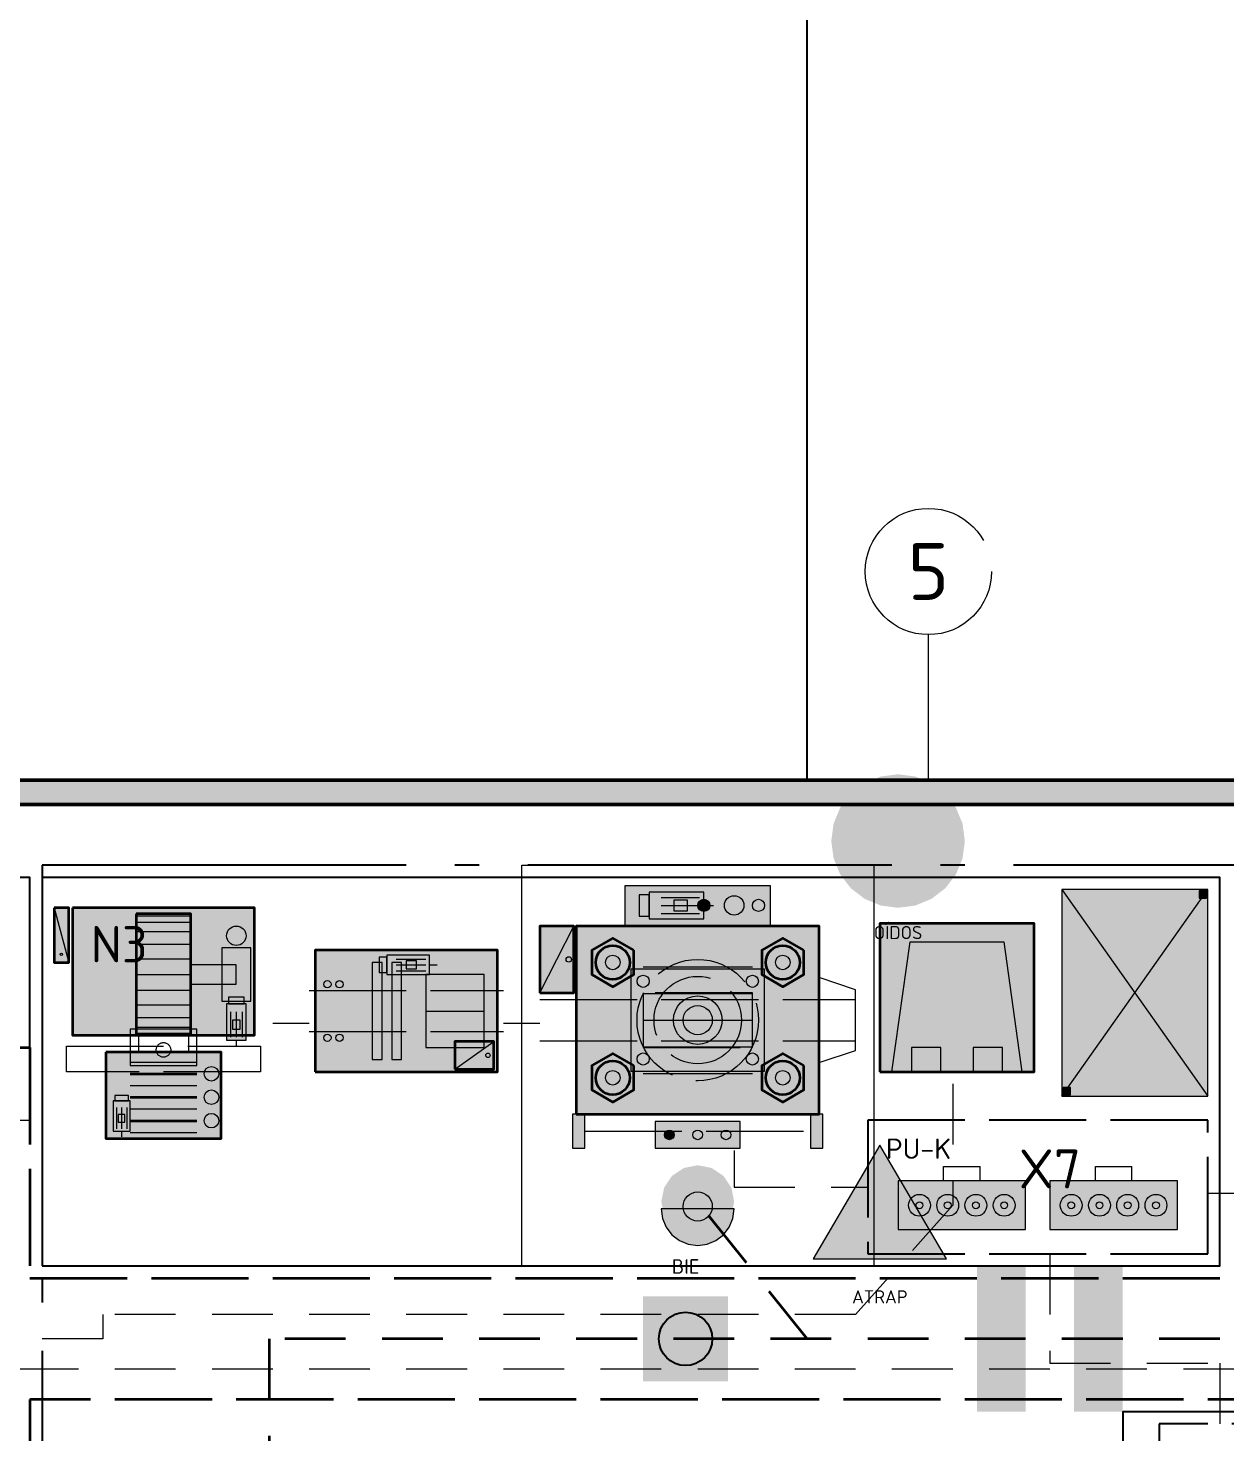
# Model space of a CAD drawing. Header units: millimetres. Extents: x 0 to 1189, y 0 to 841.
# Drawn here: x 357.9 to 407.2, y 677.1 to 735 of the extents above; entities that cross this region are included whole.
import ezdxf
from ezdxf.enums import TextEntityAlignment as Align

# ---------------------------------------------------------------- set-up
doc = ezdxf.new("R2010")
doc.units = ezdxf.units.MM
for name, pattern in [('FLUJO-TRAZOS', [4, 2.5, -1.5]), ('IRAM-E-TRAZOS', [5, 4, -1]), ('IRAM-F-TRAZO-PUNTO', [20, 15, -2, 1, -2])]:
    doc.linetypes.add(name, pattern=pattern)
for name, color, linetype, lineweight, true_color in [('A-AREA-TRABAJO', 30, 'CONTINUOUS', 13, 0xeb963c), ('A-EQUIPO', 30, 'CONTINUOUS', 35, 0xe67800), ('A-PASILLO', 2, 'IRAM-E-TRAZOS', 35, 0xd7a500), ('A-PULMON', 6, 'IRAM-E-TRAZOS', 25, 0xdc00c8), ('A-SENDA', 2, 'CONTINUOUS', 25, 0xd7a500), ('A-ZONA-LOG', 5, 'IRAM-F-TRAZO-PUNTO', 25, 0x285ac8)]:
    doc.layers.add(name, color=color, linetype=linetype, lineweight=lineweight, true_color=true_color)
for name, color, linetype, lineweight in [('A-COLUMNA', 7, 'CONTINUOUS', 50), ('A-EJE', 1, 'IRAM-F-TRAZO-PUNTO', 18), ('A-EQUIPO-FINO', 8, 'CONTINUOUS', 13), ('A-EQUIPO-OCULTO', 8, 'IRAM-E-TRAZOS', 13), ('A-EQUIPO-RELLENO', 9, 'CONTINUOUS', 13), ('A-EXTERIOR', 8, 'CONTINUOUS', 25), ('A-MURO', 7, 'CONTINUOUS', 50), ('A-OPERARIO', 6, 'CONTINUOUS', 18), ('A-SECTOR', 1, 'CONTINUOUS', 25), ('A-SECTOR-TXT', 1, 'CONTINUOUS', 25), ('A-SEGURIDAD', 1, 'IRAM-E-TRAZOS', 18), ('A-TEXTO', 7, 'CONTINUOUS', 18), ('F-PERSONAL', 6, 'FLUJO-TRAZOS', 35), ('F-RET', 8, 'FLUJO-TRAZOS', 18), ('S-INCENDIO', 1, 'CONTINUOUS', 25), ('S-SENAL', 7, 'CONTINUOUS', 18)]:
    doc.layers.add(name, color=color, linetype=linetype, lineweight=lineweight)
doc.styles.add('ISO3098', font='isocpeur.ttf')

msp = doc.modelspace()

# ---------------------------------------------------------------- hatches: boundary and pattern name
at = {"layer": 'A-COLUMNA', "true_color": 0x000000}
h = msp.add_hatch(color=7, dxfattribs=at)
h.dxf.hatch_style = 1
h.paths.add_polyline_path([(394, 701), (396, 701), (396, 703), (394, 703)])
at = {"layer": 'A-EQUIPO-RELLENO', "true_color": 0xcdd0d4}
h = msp.add_hatch(color=7, dxfattribs=at)
h.dxf.hatch_style = 1
h.paths.add_polyline_path([(382.5, 698), (388.5, 698), (388.5, 699.65), (382.5, 699.65)])
at = {"layer": 'A-EQUIPO-RELLENO', "true_color": 0xeeeeee}
h = msp.add_hatch(color=7, dxfattribs=at)
h.dxf.hatch_style = 1
h.paths.add_polyline_path([(400.5, 691), (406.5, 691), (406.5, 699.5), (400.5, 699.5)])
at = {"layer": 'A-EQUIPO-RELLENO', "true_color": 0x969ba0}
h = msp.add_hatch(color=7, dxfattribs=at)
h.dxf.hatch_style = 1
h.paths.add_polyline_path([(406.15, 699.15), (406.45, 699.15), (406.45, 699.45), (406.15, 699.45)])
at = {"layer": 'A-EQUIPO-RELLENO', "true_color": 0xcdd0d4}
h = msp.add_hatch(color=7, dxfattribs=at)
h.dxf.hatch_style = 1
h.paths.add_polyline_path([(383.5, 698.3), (385.75, 698.3), (385.75, 699.4), (383.5, 699.4)])
at = {"layer": 'A-EQUIPO-RELLENO', "true_color": 0xffffff}
h = msp.add_hatch(color=7, dxfattribs=at)
h.dxf.hatch_style = 1
h.paths.add_polyline_path([(386, 698.85), (385.991, 698.915), (385.967, 698.975), (385.927, 699.027), (385.875, 699.067), (385.815, 699.091), (385.75, 699.1), (385.685, 699.091), (385.625, 699.067), (385.573, 699.027), (385.533, 698.975), (385.509, 698.915), (385.5, 698.85), (385.509, 698.785), (385.533, 698.725), (385.573, 698.673), (385.625, 698.633), (385.685, 698.609), (385.75, 698.6), (385.815, 698.609), (385.875, 698.633), (385.927, 698.673), (385.967, 698.725), (385.991, 698.785)])
at = {"layer": 'A-EQUIPO-RELLENO', "true_color": 0xcdd0d4}
h = msp.add_hatch(color=7, dxfattribs=at)
h.dxf.hatch_style = 1
h.paths.add_polyline_path([(359, 698.75), (359, 696.5), (359.6, 696.5), (359.6, 698.75)])
at = {"layer": 'A-EQUIPO-RELLENO', "true_color": 0xeeeeee}
h = msp.add_hatch(color=7, dxfattribs=at)
h.dxf.hatch_style = 1
h.paths.add_polyline_path([(359.75, 698.75), (359.75, 693.5), (367.25, 693.5), (367.25, 698.75)])
at = {"layer": 'A-EQUIPO-RELLENO', "true_color": 0xe2e7ee}
h = msp.add_hatch(color=7, dxfattribs=at)
h.dxf.hatch_style = 1
h.paths.add_polyline_path([(362.375, 698.5), (362.375, 693.5), (364.625, 693.5), (364.625, 698.5)])
at = {"layer": 'A-EQUIPO-RELLENO', "true_color": 0xcdd0d4}
h = msp.add_hatch(color=7, dxfattribs=at)
h.dxf.hatch_style = 1
h.paths.add_polyline_path([(379, 695.25), (380.4, 695.25), (380.4, 698), (379, 698)])
at = {"layer": 'A-EQUIPO-RELLENO', "true_color": 0xe2e7ee}
h = msp.add_hatch(color=7, dxfattribs=at)
h.dxf.hatch_style = 1
h.paths.add_polyline_path([(380.5, 690.25), (390.5, 690.25), (390.5, 698), (380.5, 698)])
at = {"layer": 'A-EQUIPO-RELLENO', "true_color": 0xe6e6e6}
h = msp.add_hatch(color=7, dxfattribs=at)
h.dxf.hatch_style = 1
h.paths.add_polyline_path([(393, 692), (399.35, 692), (399.35, 698.1), (393, 698.1)])
at = {"layer": 'A-EQUIPO-RELLENO', "true_color": 0xcdd0d4}
h = msp.add_hatch(color=7, dxfattribs=at)
h.dxf.hatch_style = 1
h.paths.add_polyline_path([(382.866, 697), (382, 697.5), (381.134, 697), (381.134, 696), (382, 695.5), (382.866, 696)])
h = msp.add_hatch(color=7, dxfattribs=at)
h.dxf.hatch_style = 1
h.paths.add_polyline_path([(389.866, 697), (389, 697.5), (388.134, 697), (388.134, 696), (389, 695.5), (389.866, 696)])
h = msp.add_hatch(color=7, dxfattribs=at)
h.dxf.hatch_style = 1
h.paths.add_polyline_path([(365.9, 697.1), (365.9, 694.9), (367.1, 694.9), (367.1, 697.1)])
at = {"layer": 'A-EQUIPO-RELLENO', "true_color": 0xe2e7ee}
h = msp.add_hatch(color=7, dxfattribs=at)
h.dxf.hatch_style = 1
h.paths.add_polyline_path([(369.75, 692), (377.25, 692), (377.25, 697), (369.75, 697)])
at = {"layer": 'A-EQUIPO-RELLENO', "true_color": 0xcdd0d4}
h = msp.add_hatch(color=7, dxfattribs=at)
h.dxf.hatch_style = 1
h.paths.add_polyline_path([(372.7, 696), (374.45, 696), (374.45, 696.8), (372.7, 696.8)])
h = msp.add_hatch(color=7, dxfattribs=at)
h.dxf.hatch_style = 1
h.paths.add_polyline_path([(364.625, 696.4), (364.625, 695.6), (366.5, 695.6), (366.5, 696.4)])
h = msp.add_hatch(color=7, dxfattribs=at)
h.dxf.hatch_style = 1
h.paths.add_polyline_path([(372.1, 692.5), (372.5, 692.5), (372.5, 696.5), (372.1, 696.5)])
h = msp.add_hatch(color=7, dxfattribs=at)
h.dxf.hatch_style = 1
h.paths.add_polyline_path([(372.9, 692.5), (373.3, 692.5), (373.3, 696.5), (372.9, 696.5)])
at = {"layer": 'A-EQUIPO-RELLENO', "true_color": 0xeeeeee}
h = msp.add_hatch(color=7, dxfattribs=at)
h.dxf.hatch_style = 1
h.paths.add_polyline_path([(382.75, 692.025), (388.25, 692.025), (388.25, 696.225), (382.75, 696.225)])
at = {"layer": 'A-EQUIPO-RELLENO', "true_color": 0xcdd0d4}
h = msp.add_hatch(color=7, dxfattribs=at)
h.dxf.hatch_style = 1
h.paths.add_polyline_path([(366.1, 694.8), (366.1, 693.3), (366.9, 693.3), (366.9, 694.8)])
h = msp.add_hatch(color=7, dxfattribs=at)
h.dxf.hatch_style = 1
h.paths.add_polyline_path([(375.5, 692.1), (377.1, 692.1), (377.1, 693.25), (375.5, 693.25)])
at = {"layer": 'A-EQUIPO-RELLENO', "true_color": 0xe2e7ee}
h = msp.add_hatch(color=7, dxfattribs=at)
h.dxf.hatch_style = 1
h.paths.add_polyline_path([(361.125, 692.8), (361.125, 689.25), (365.875, 689.25), (365.875, 692.8)])
at = {"layer": 'A-EQUIPO-RELLENO', "true_color": 0xcdd0d4}
h = msp.add_hatch(color=7, dxfattribs=at)
h.dxf.hatch_style = 1
h.paths.add_polyline_path([(382.866, 692.25), (382, 692.75), (381.134, 692.25), (381.134, 691.25), (382, 690.75), (382.866, 691.25)])
h = msp.add_hatch(color=7, dxfattribs=at)
h.dxf.hatch_style = 1
h.paths.add_polyline_path([(389.866, 692.25), (389, 692.75), (388.134, 692.25), (388.134, 691.25), (389, 690.75), (389.866, 691.25)])
at = {"layer": 'A-EQUIPO-RELLENO', "true_color": 0x969ba0}
h = msp.add_hatch(color=7, dxfattribs=at)
h.dxf.hatch_style = 1
h.paths.add_polyline_path([(400.55, 691.05), (400.85, 691.05), (400.85, 691.35), (400.55, 691.35)])
at = {"layer": 'A-EQUIPO-RELLENO', "true_color": 0xcdd0d4}
h = msp.add_hatch(color=7, dxfattribs=at)
h.dxf.hatch_style = 1
h.paths.add_polyline_path([(361.425, 690.8), (361.425, 689.55), (362.125, 689.55), (362.125, 690.8)])
at = {"layer": 'A-EQUIPO-RELLENO', "true_color": 0xf0c83c}
h = msp.add_hatch(color=7, dxfattribs=at)
h.dxf.hatch_style = 1
h.paths.add_polyline_path([(380.35, 688.85), (380.85, 688.85), (380.85, 690.25), (380.35, 690.25)])
h = msp.add_hatch(color=7, dxfattribs=at)
h.dxf.hatch_style = 1
h.paths.add_polyline_path([(390.15, 688.85), (390.65, 688.85), (390.65, 690.25), (390.15, 690.25)])
at = {"layer": 'A-EQUIPO-RELLENO', "true_color": 0xcdd0d4}
h = msp.add_hatch(color=7, dxfattribs=at)
h.dxf.hatch_style = 1
h.paths.add_polyline_path([(383.75, 688.85), (387.25, 688.85), (387.25, 689.95), (383.75, 689.95)])
at = {"layer": 'A-EQUIPO-RELLENO', "true_color": 0xdc2828}
h = msp.add_hatch(color=7, dxfattribs=at)
h.dxf.hatch_style = 1
h.paths.add_polyline_path([(384.531, 689.4), (384.525, 689.451), (384.505, 689.499), (384.473, 689.54), (384.432, 689.571), (384.385, 689.591), (384.333, 689.598), (384.282, 689.591), (384.234, 689.571), (384.193, 689.54), (384.162, 689.499), (384.142, 689.451), (384.135, 689.4), (384.142, 689.349), (384.162, 689.301), (384.193, 689.26), (384.234, 689.229), (384.282, 689.209), (384.333, 689.202), (384.385, 689.209), (384.432, 689.229), (384.473, 689.26), (384.505, 689.301), (384.525, 689.349)])
at = {"layer": 'A-EQUIPO-RELLENO', "true_color": 0xfaf0fa}
h = msp.add_hatch(color=7, dxfattribs=at)
h.dxf.hatch_style = 1
h.paths.add_polyline_path([(393.75, 685.5), (399, 685.5), (399, 687.5), (393.75, 687.5)])
h = msp.add_hatch(color=7, dxfattribs=at)
h.dxf.hatch_style = 1
h.paths.add_polyline_path([(400, 685.5), (405.25, 685.5), (405.25, 687.5), (400, 687.5)])
at = {"layer": 'A-EQUIPO-RELLENO', "true_color": 0xffffff}
h = msp.add_hatch(color=7, dxfattribs=at)
h.dxf.hatch_style = 1
h.paths.add_polyline_path([(386.1, 686.45), (386.08, 686.605), (386.02, 686.75), (385.924, 686.874), (385.8, 686.97), (385.655, 687.03), (385.5, 687.05), (385.345, 687.03), (385.2, 686.97), (385.076, 686.874), (384.98, 686.75), (384.92, 686.605), (384.9, 686.45), (384.92, 686.295), (384.98, 686.15), (385.076, 686.026), (385.2, 685.93), (385.345, 685.87), (385.5, 685.85), (385.655, 685.87), (385.8, 685.93), (385.924, 686.026), (386.02, 686.15), (386.08, 686.295)])
at = {"layer": 'A-EQUIPO-RELLENO', "true_color": 0xfae1f5}
h = msp.add_hatch(color=7, dxfattribs=at)
h.dxf.hatch_style = 1
h.paths.add_polyline_path([(384, 686.35), (384.051, 685.962), (384.201, 685.6), (384.439, 685.289), (384.75, 685.051), (385.112, 684.901), (385.5, 684.85), (385.888, 684.901), (386.25, 685.051), (386.561, 685.289), (386.799, 685.6), (386.949, 685.962), (387, 686.35), (384, 686.35)])
at = {"layer": 'A-MURO', "true_color": 0x464646}
h = msp.add_hatch(color=7, dxfattribs=at)
h.dxf.hatch_style = 1
h.paths.add_polyline_path([(467.5, 703), (272.5, 703), (272.5, 704), (467.5, 704)])
at = {"layer": 'A-SENDA', "true_color": 0xd7a500}
h = msp.add_hatch(color=7, dxfattribs=at)
h.dxf.hatch_style = 1
h.paths.add_polyline_path([(397, 678), (399, 678), (399, 684), (397, 684)])
h = msp.add_hatch(color=7, dxfattribs=at)
h.dxf.hatch_style = 1
h.paths.add_polyline_path([(401, 678), (403, 678), (403, 684), (401, 684)])
at = {"layer": 'F-PERSONAL', "true_color": 0xc800aa}
h = msp.add_hatch(color=7, dxfattribs=at)
h.dxf.hatch_style = 1
h.paths.add_polyline_path([(387, 686.65), (386.886, 687.224), (386.561, 687.711), (386.074, 688.036), (385.5, 688.15), (384.926, 688.036), (384.439, 687.711), (384.114, 687.224), (384, 686.65), (384.114, 686.076), (384.439, 685.589), (384.926, 685.264), (385.5, 685.15), (386.074, 685.264), (386.561, 685.589), (386.886, 686.076)])
at = {"layer": 'S-INCENDIO', "true_color": 0xc81414}
h = msp.add_hatch(color=7, dxfattribs=at)
h.dxf.hatch_style = 1
h.paths.add_polyline_path([(383.25, 679.25), (386.75, 679.25), (386.75, 682.75), (383.25, 682.75)])
at = {"layer": 'S-SENAL', "true_color": 0x005aaa}
h = msp.add_hatch(color=7, dxfattribs=at)
h.dxf.hatch_style = 1
h.paths.add_polyline_path([(396.5, 701.5), (396.406, 702.212), (396.132, 702.875), (395.695, 703.445), (395.125, 703.882), (394.462, 704.156), (393.75, 704.25), (393.038, 704.156), (392.375, 703.882), (391.805, 703.445), (391.368, 702.875), (391.094, 702.212), (391, 701.5), (391.094, 700.788), (391.368, 700.125), (391.805, 699.555), (392.375, 699.118), (393.038, 698.844), (393.75, 698.75), (394.462, 698.844), (395.125, 699.118), (395.695, 699.555), (396.132, 700.125), (396.406, 700.788)])
at = {"layer": 'S-SENAL', "true_color": 0xfac800}
h = msp.add_hatch(color=7, dxfattribs=at)
h.dxf.hatch_style = 1
h.paths.add_polyline_path([(390.25, 684.3), (395.75, 684.3), (393, 688.975)])

# ---------------------------------------------------------------- linework, layer by layer
at = {"layer": 'A-AREA-TRABAJO'}
for p, q in [((378.25, 684), (383.25, 684)), ((387.75, 684), (392.75, 684))]:
    msp.add_line(p, q, dxfattribs=at)
msp.add_lwpolyline([(378.25, 684), (378.25, 700.5), (392.75, 700.5), (392.75, 684)], dxfattribs=at)
at = {"layer": 'A-EJE'}
msp.add_line((395, 704), (395, 710), dxfattribs=at)
msp.add_circle((395, 712.6), 2.6, dxfattribs=at)
at = {"layer": 'A-EQUIPO'}
for p, q in [((362.125, 691.917), (364.875, 691.917)), ((362.125, 690.95), (364.875, 690.95)), ((362.125, 689.983), (364.875, 689.983))]:
    msp.add_line(p, q, dxfattribs=at)
for points in [[(359, 698.75), (359, 696.5), (359.6, 696.5), (359.6, 698.75)], [(359.75, 698.75), (359.75, 693.5), (367.25, 693.5), (367.25, 698.75)], [(362.375, 698.5), (362.375, 693.5), (364.625, 693.5), (364.625, 698.5)], [(379, 695.25), (380.4, 695.25), (380.4, 698), (379, 698)], [(380.5, 690.25), (390.5, 690.25), (390.5, 698), (380.5, 698)], [(393, 692), (399.35, 692), (399.35, 698.1), (393, 698.1)], [(382.866, 697), (382, 697.5), (381.134, 697), (381.134, 696), (382, 695.5), (382.866, 696)], [(389.866, 697), (389, 697.5), (388.134, 697), (388.134, 696), (389, 695.5), (389.866, 696)], [(369.75, 692), (377.25, 692), (377.25, 697), (369.75, 697)], [(375.5, 692.1), (377.1, 692.1), (377.1, 693.25), (375.5, 693.25)], [(361.125, 692.8), (361.125, 689.25), (365.875, 689.25), (365.875, 692.8)], [(382.866, 692.25), (382, 692.75), (381.134, 692.25), (381.134, 691.25), (382, 690.75), (382.866, 691.25)], [(389.866, 692.25), (389, 692.75), (388.134, 692.25), (388.134, 691.25), (389, 690.75), (389.866, 691.25)]]:
    msp.add_lwpolyline(points, close=True, dxfattribs=at)
for centre in [(382, 696.5), (389, 696.5), (382, 691.75), (389, 691.75)]:
    msp.add_circle(centre, 0.7, dxfattribs=at)
at = {"layer": 'A-EQUIPO-FINO'}
for p, q in [((400.5, 691), (406.5, 699.5)), ((400.5, 699.5), (406.5, 691)), ((383.995, 699.18), (385.57, 699.18)), ((383.995, 698.85), (385.57, 698.85)), ((385.555, 698.85), (385.5, 698.85)), ((385.612, 698.988), (385.573, 699.027)), ((385.75, 699.045), (385.75, 699.1)), ((385.75, 698.85), (385.925, 698.975)), ((385.75, 698.85), (386.155, 698.85)), ((385.888, 698.988), (385.927, 699.027)), ((385.945, 698.85), (386, 698.85)), ((359, 698.75), (359.6, 696.5)), ((362.375, 698.415), (364.625, 698.415)), ((383.995, 698.52), (385.57, 698.52)), ((385.612, 698.712), (385.573, 698.673)), ((385.888, 698.712), (385.927, 698.673)), ((362.375, 698.165), (364.625, 698.165)), ((362.375, 697.768), (364.625, 697.768)), ((379, 695.25), (380.4, 698)), ((362.375, 697.25), (364.625, 697.25)), ((362.375, 696.647), (364.625, 696.647)), ((373.085, 696.64), (374.31, 696.64)), ((362.375, 696), (364.625, 696)), ((373.085, 696.4), (374.31, 696.4)), ((373.085, 696.16), (374.31, 696.16)), ((374.45, 696.4), (374.765, 696.4)), ((383.25, 696.325), (387.75, 696.325)), ((362.375, 695.353), (364.625, 695.353)), ((383.25, 695.225), (387.75, 695.225)), ((362.375, 694.75), (364.625, 694.75)), ((362.375, 694.232), (364.625, 694.232)), ((366.26, 694.47), (366.26, 693.42)), ((366.5, 694.47), (366.5, 693.42)), ((366.74, 694.47), (366.74, 693.42)), ((374.3, 694.5), (376.7, 694.5)), ((362.375, 693.835), (364.625, 693.835)), ((383.25, 694.125), (387.75, 694.125)), ((362.375, 693.585), (364.625, 693.585)), ((362.475, 693.5), (362.475, 692.8)), ((364.525, 693.5), (364.525, 692.8)), ((366.5, 693.3), (366.5, 693.03)), ((375.5, 692.1), (377.1, 693.25)), ((383.25, 693.025), (387.75, 693.025)), ((362.125, 692.4), (364.875, 692.4)), ((383.25, 691.925), (387.75, 691.925)), ((362.125, 691.433), (364.875, 691.433)), ((361.565, 690.525), (361.565, 689.65)), ((361.775, 690.525), (361.775, 689.65)), ((361.985, 690.525), (361.985, 689.65)), ((362.125, 690.467), (364.875, 690.467)), ((361.775, 689.55), (361.775, 689.325)), ((362.125, 689.5), (364.875, 689.5))]:
    msp.add_line(p, q, dxfattribs=at)
for points in [[(382.5, 698), (388.5, 698), (388.5, 699.65), (382.5, 699.65)], [(400.5, 691), (406.5, 691), (406.5, 699.5), (400.5, 699.5)], [(406.15, 699.15), (406.45, 699.15), (406.45, 699.45), (406.15, 699.45)], [(383.095, 698.41), (383.5, 698.41), (383.5, 699.29), (383.095, 699.29)], [(383.5, 698.3), (385.75, 698.3), (385.75, 699.4), (383.5, 699.4)], [(384.513, 698.63), (385.075, 698.63), (385.075, 699.07), (384.513, 699.07)], [(365.9, 697.1), (365.9, 694.9), (367.1, 694.9), (367.1, 697.1)], [(372.385, 696.08), (372.7, 696.08), (372.7, 696.72), (372.385, 696.72)], [(372.7, 696), (374.45, 696), (374.45, 696.8), (372.7, 696.8)], [(373.487, 696.24), (373.925, 696.24), (373.925, 696.56), (373.487, 696.56)], [(364.625, 696.4), (364.625, 695.6), (366.5, 695.6), (366.5, 696.4)], [(372.1, 692.5), (372.5, 692.5), (372.5, 696.5), (372.1, 696.5)], [(372.9, 692.5), (373.3, 692.5), (373.3, 696.5), (372.9, 696.5)], [(374.3, 693), (376.7, 693), (376.7, 696), (374.3, 696)], [(382.75, 692.025), (388.25, 692.025), (388.25, 696.225), (382.75, 696.225)], [(366.1, 694.8), (366.1, 693.3), (366.9, 693.3), (366.9, 694.8)], [(366.18, 695.07), (366.18, 694.8), (366.82, 694.8), (366.82, 695.07)], [(366.34, 694.125), (366.34, 693.75), (366.66, 693.75), (366.66, 694.125)], [(400.55, 691.05), (400.85, 691.05), (400.85, 691.35), (400.55, 691.35)], [(361.425, 690.8), (361.425, 689.55), (362.125, 689.55), (362.125, 690.8)], [(361.495, 691.025), (361.495, 690.8), (362.055, 690.8), (362.055, 691.025)], [(361.635, 690.238), (361.635, 689.925), (361.915, 689.925), (361.915, 690.238)], [(380.35, 688.85), (380.85, 688.85), (380.85, 690.25), (380.35, 690.25)], [(390.15, 688.85), (390.65, 688.85), (390.65, 690.25), (390.15, 690.25)], [(383.75, 688.85), (387.25, 688.85), (387.25, 689.95), (383.75, 689.95)]]:
    msp.add_lwpolyline(points, close=True, dxfattribs=at)
for points in [[(393.5, 692), (394.25, 697.35), (398.1, 697.35), (398.85, 692)], [(390.5, 692.375), (392, 692.875), (392, 695.375), (390.5, 695.875)]]:
    msp.add_lwpolyline(points, dxfattribs=at)
for centre, radius in [((385.75, 698.85), 0.25), ((387, 698.85), 0.4), ((388, 698.85), 0.25), ((366.5, 697.6), 0.4), ((359.3, 696.837), 0.048), ((380.19, 696.625), 0.112), ((382, 696.5), 0.3), ((389, 696.5), 0.3), ((383.25, 695.725), 0.25), ((387.75, 695.725), 0.25), ((370.25, 695.6), 0.15), ((370.75, 695.6), 0.15), ((385.5, 694.125), 1), ((385.5, 694.125), 0.6), ((370.25, 693.4), 0.15), ((370.75, 693.4), 0.15), ((376.86, 692.675), 0.092), ((383.25, 692.525), 0.25), ((387.75, 692.525), 0.25), ((365.475, 691.917), 0.3), ((382, 691.75), 0.3), ((389, 691.75), 0.3), ((365.475, 690.95), 0.3), ((365.475, 689.983), 0.3), ((384.333, 689.4), 0.198), ((385.5, 689.4), 0.198), ((386.667, 689.4), 0.198), ((394.631, 686.5), 0.45), ((395.794, 686.5), 0.45), ((396.956, 686.5), 0.45), ((398.119, 686.5), 0.45), ((400.881, 686.5), 0.45), ((402.044, 686.5), 0.45), ((403.206, 686.5), 0.45), ((404.369, 686.5), 0.45), ((394.631, 686.5), 0.14), ((395.794, 686.5), 0.14), ((396.956, 686.5), 0.14), ((398.119, 686.5), 0.14), ((400.881, 686.5), 0.14), ((402.044, 686.5), 0.14), ((403.206, 686.5), 0.14), ((404.369, 686.5), 0.14)]:
    msp.add_circle(centre, radius, dxfattribs=at)
at = {"layer": 'A-EQUIPO-OCULTO'}
for p, q in [((369.5, 695.35), (377.5, 695.35)), ((379, 694.975), (392, 694.975)), ((369.5, 693.65), (377.5, 693.65)), ((379, 693.275), (392, 693.275))]:
    msp.add_line(p, q, dxfattribs=at)
for points in [[(383.25, 693), (387.75, 693), (387.75, 695.25), (383.25, 695.25)], [(362.125, 693.75), (362.125, 692.25), (364.875, 692.25), (364.875, 693.75)], [(394.305, 692), (395.505, 692), (395.505, 693), (394.305, 693)], [(396.845, 692), (398.045, 692), (398.045, 693), (396.845, 693)]]:
    msp.add_lwpolyline(points, close=True, dxfattribs=at)
for centre, radius in [((385.5, 694.125), 2.5), ((385.5, 694.125), 1.8), ((363.5, 692.9), 0.3)]:
    msp.add_circle(centre, radius, dxfattribs=at)
at = {"layer": 'A-EXTERIOR'}
msp.add_lwpolyline([(230, 704), (390, 704), (390, 762), (230, 762)], close=True, dxfattribs=at)
at = {"layer": 'A-MURO'}
msp.add_lwpolyline([(467.5, 703), (272.5, 703), (272.5, 704), (467.5, 704)], close=True, dxfattribs=at)
at = {"layer": 'A-OPERARIO'}
for p, q in [((395.625, 687.5), (395.625, 688.1)), ((395.625, 688.1), (397.125, 688.1)), ((397.125, 687.5), (397.125, 688.1)), ((401.875, 687.5), (401.875, 688.1)), ((401.875, 688.1), (403.375, 688.1)), ((403.375, 687.5), (403.375, 688.1))]:
    msp.add_line(p, q, dxfattribs=at)
for points in [[(393.75, 685.5), (399, 685.5), (399, 687.5), (393.75, 687.5)], [(400, 685.5), (405.25, 685.5), (405.25, 687.5), (400, 687.5)], [(384, 686.35), (384.051, 685.962), (384.201, 685.6), (384.439, 685.289), (384.75, 685.051), (385.112, 684.901), (385.5, 684.85), (385.888, 684.901), (386.25, 685.051), (386.561, 685.289), (386.799, 685.6), (386.949, 685.962), (387, 686.35)]]:
    msp.add_lwpolyline(points, close=True, dxfattribs=at)
msp.add_circle((385.5, 686.45), 0.6, dxfattribs=at)
at = {"layer": 'A-PASILLO'}
for p, q in [((280.5, 693), (358, 693)), ((358, 693), (358, 683.5)), ((358, 683.5), (673, 683.5)), ((540.5, 678.5), (358, 678.5)), ((358, 678.5), (358, 668))]:
    msp.add_line(p, q, dxfattribs=at)
at = {"layer": 'A-PULMON'}
for points in [[(392.5, 684.5), (406.5, 684.5), (406.5, 690), (392.5, 690)], [(404.5, 667.5), (421.5, 667.5), (421.5, 677.5), (404.5, 677.5)]]:
    msp.add_lwpolyline(points, close=True, dxfattribs=at)
at = {"layer": 'A-SECTOR'}
for points in [[(330.75, 693), (358, 693), (358, 700), (330.75, 700)], [(358.5, 684), (407, 684), (407, 700), (358.5, 700)], [(403, 655.5), (508, 655.5), (508, 678), (403, 678)]]:
    msp.add_lwpolyline(points, close=True, dxfattribs=at)
at = {"layer": 'A-SEGURIDAD'}
msp.add_line((380.85, 689.55), (390.15, 689.55), dxfattribs=at)
msp.add_lwpolyline([(359.5, 692), (359.5, 693.05), (367.5, 693.05), (367.5, 692)], close=True, dxfattribs=at)
at = {"layer": 'A-ZONA-LOG'}
msp.add_lwpolyline([(358.5, 604.5), (673.5, 604.5), (673.5, 700.5), (358.5, 700.5)], close=True, dxfattribs=at)
at = {"layer": 'F-PERSONAL'}
for points in [[(390, 681), (385.5, 686.65)], [(367.85, 681), (367.85, 648.625)], [(543, 681), (368.25, 681)]]:
    msp.add_lwpolyline(points, dxfattribs=at)
at = {"layer": 'F-RET'}
for points in [[(396, 691.5), (396, 686.5), (392, 682), (361, 682), (361, 681), (253, 681), (253, 701), (229, 709)], [(608, 674), (608, 679.75), (247, 679.75), (247, 701), (229, 707)], [(368, 694), (369.5, 694)], [(377.5, 694), (379, 694)], [(295.5, 693.25), (295.5, 690), (359, 690)], [(387, 688.75), (387, 687.25), (392.5, 687.25)], [(406.5, 687), (408, 687)], [(400, 684.5), (400, 680), (407, 680), (407, 677.5)]]:
    msp.add_lwpolyline(points, dxfattribs=at)
at = {"layer": 'S-INCENDIO'}
msp.add_circle((385, 681), 1.1, dxfattribs=at)
at = {"layer": 'S-SENAL'}
msp.add_lwpolyline([(390.25, 684.3), (395.75, 684.3), (393, 688.975)], close=True, dxfattribs=at)

# ---------------------------------------------------------------- texts
at = {"layer": 'A-PULMON', "style": 'ISO3098'}
msp.add_text('PU-K', height=0.84, dxfattribs=at).set_placement((393.25, 689.25), align=Align.TOP_LEFT)
at = {"layer": 'A-SECTOR-TXT', "style": 'ISO3098'}
msp.add_text('N3', height=1.5, dxfattribs=at).set_placement((360.5, 698), align=Align.TOP_LEFT)
at = {"layer": 'A-TEXTO', "style": 'ISO3098'}
for s, height, p in [('5', 2.34, (395, 712.6)), ('X7', 1.6, (400, 688))]:
    msp.add_text(s, height=height, dxfattribs=at).set_placement(p, align=Align.MIDDLE_CENTER)
at = {"layer": 'S-INCENDIO', "style": 'ISO3098'}
msp.add_text('BIE', height=0.6, dxfattribs=at).set_placement((385, 683.5), align=Align.BOTTOM_CENTER)
at = {"layer": 'S-SENAL', "style": 'ISO3098'}
for s, p in [('OÍDOS', (393.75, 698)), ('ATRAP', (393, 683))]:
    msp.add_text(s, height=0.54, dxfattribs=at).set_placement(p, align=Align.TOP_CENTER)

doc.saveas('drawing.dxf')
